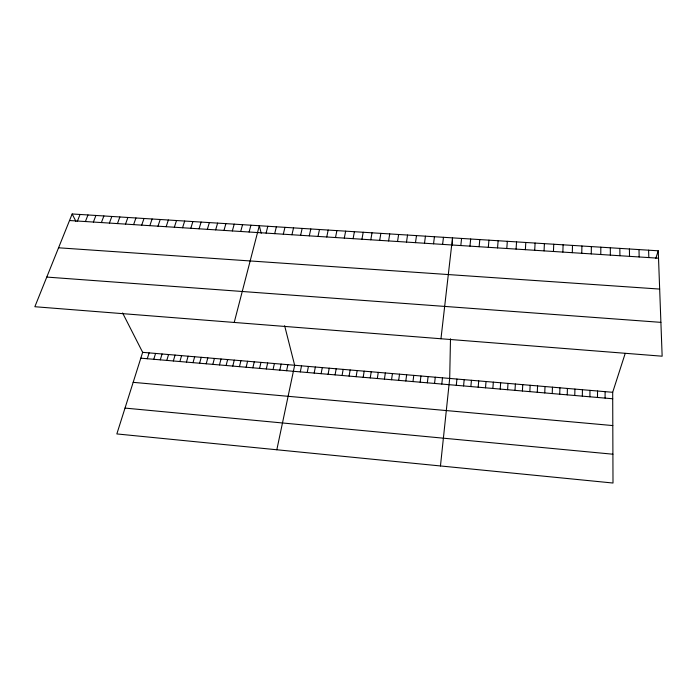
<?xml version="1.0" encoding="UTF-8"?>
<svg xmlns="http://www.w3.org/2000/svg" width="697" height="697" viewBox="0 0 697 697"><rect width="100%" height="100%" fill="white"/><g stroke="black" fill="none" stroke-linecap="round" stroke-linejoin="round"><path stroke-width="1.05" d="M605.092 398.109L605.101 391.653M600.788 254.51L600.823 247.191M597.486 397.456L597.529 391.008M591.265 253.9L591.352 246.599M589.897 396.802L589.976 390.364M582.326 396.149L582.439 389.728M581.768 253.299L581.908 246.006M450.489 338.786L449.696 378.436L440.46 465.953M452.353 245.527L452.51 237.869L440.966 338.751M574.781 395.504L574.92 389.083M572.298 252.689L572.49 245.414M567.245 394.85L567.41 388.447M562.862 252.087L563.098 244.821M559.726 394.206L559.926 387.811M552.224 393.561L552.46 387.175M553.453 251.486L553.74 244.238M544.749 392.916L545.01 386.539M544.061 250.885L544.401 243.645M537.282 392.28L537.579 385.911M529.833 391.636L530.164 385.284M534.704 250.284L535.096 243.061M522.402 391L522.759 384.648M514.987 390.355L515.379 384.021M525.372 249.683L525.808 242.478M507.59 389.719L508.017 383.394M516.076 249.09L516.555 241.894M500.219 389.092L500.664 382.775M506.797 248.498L507.329 241.319M492.857 388.456L493.337 382.148M485.513 387.82L486.018 381.529M497.545 247.905L498.128 240.735M478.177 387.192L478.717 380.91M488.327 247.313L488.946 240.16M470.867 386.565L471.442 380.292M479.127 246.729L479.797 239.585M463.575 385.938L464.176 379.673M469.961 246.146L470.675 239.01M456.3 385.31L456.927 379.055M460.813 245.553L461.58 238.444M441.793 384.064L442.482 377.826M434.562 383.437L435.276 377.216M427.348 382.819L428.097 376.607M442.604 244.394L443.466 237.302M420.16 382.2L420.936 375.997M433.543 243.811L434.44 236.736M412.981 381.581L413.783 375.387M405.811 380.971L406.647 374.777M424.499 243.236L425.449 236.17M398.667 380.353L399.529 374.176M415.49 242.661L416.484 235.612M391.54 379.743L392.428 373.575M384.422 379.124L385.345 372.965M406.499 242.086L407.536 235.046M377.33 378.515L378.271 372.364M397.534 241.51L398.623 234.488M370.246 377.905L371.222 371.771M388.595 240.935L389.728 233.931M363.181 377.304L364.183 371.17M379.691 240.369L380.858 233.373M356.132 376.694L357.16 370.569M349.092 376.092L350.155 369.976M370.804 239.803L372.015 232.815M342.079 375.483L343.159 369.384M361.943 239.228L363.198 232.258M335.074 374.881L336.189 368.791M353.1 238.67L354.407 231.709M328.087 374.28L329.228 368.199M321.117 373.679L322.284 367.607M344.292 238.104L345.642 231.16M314.164 373.087L315.358 367.014M307.22 372.486L308.44 366.43M335.501 237.538L336.895 230.611M326.745 236.98L328.182 230.062M300.294 371.893L301.54 365.847M276.822 449.765L294.657 365.254L284.637 325.726M318.006 236.422L319.487 229.513M286.589 370.717L287.896 364.679M309.294 235.865L310.81 228.965M279.811 370.133L281.144 364.104M273.05 369.549L274.4 363.538M300.607 235.307L302.167 228.424M266.298 368.966L267.674 362.963M291.938 234.758L293.542 227.884M259.563 368.391L260.966 362.396M252.845 367.807L254.274 361.821M283.304 234.201L284.951 227.344M246.137 367.232L247.592 361.255M274.688 233.652L276.369 226.804M239.446 366.657L240.927 360.689M266.097 233.103L267.822 226.264M232.772 366.082L234.279 360.122M226.116 365.507L227.64 359.556M234.218 322.45L259.293 225.732L261.209 233.286M219.468 364.94L221.019 358.999M249.108 232.014L250.911 225.201M212.829 364.365L214.415 358.432M206.216 363.799L207.819 357.875M240.709 231.474L242.556 224.678M199.612 363.233L201.241 357.317M232.336 230.942L234.218 224.155M193.017 362.667L194.672 356.759M186.447 362.1L188.12 356.202M223.981 230.411L225.906 223.632M179.887 361.534L181.586 355.644M215.652 229.871L217.621 223.11M173.335 360.968L175.06 355.087M207.349 229.339L209.353 222.596M166.801 360.41L168.552 354.538M199.063 228.816L201.111 222.073M160.284 359.852L162.061 353.98M153.776 359.286L155.579 353.431M190.804 228.285L192.886 221.559M147.285 358.728L149.114 352.882M122.594 312.962L142.658 352.333L116.843 433.935L613.003 483.03L612.689 392.298L625.209 353.414M182.562 227.753L184.688 221.045M174.346 227.231L176.507 220.531M655.746 258.552L658.247 250.798L72.157 213.97L34.85 306.724L662.15 356.202L658.247 250.798M166.156 226.708L168.352 220.017M157.984 226.185L160.214 219.503M149.829 225.662L152.103 218.997M141.7 225.14L144.009 218.483M133.597 224.626L135.941 217.978M125.512 224.112L127.891 217.473M117.445 223.589L119.867 216.967M109.403 223.075L111.86 216.462M101.387 222.561L103.879 215.965M93.389 222.055L95.916 215.46M85.409 221.541L87.97 214.964M77.454 221.036L80.05 214.467M69.517 220.522L658.517 258.204M58.548 247.792L659.658 289.072M46.777 277.075L660.895 322.354M142.658 352.333L612.689 392.298M140.811 358.171L612.715 398.762M133.162 382.339L612.802 425.571M125.024 408.085L612.907 454.209M72.157 213.97L75.947 221.419M648.602 250.197L648.829 257.585M638.992 249.596L639.158 256.966M629.408 248.986L629.522 256.348M619.851 248.385L619.921 255.738M610.328 247.792L610.337 255.119"/></g></svg>
